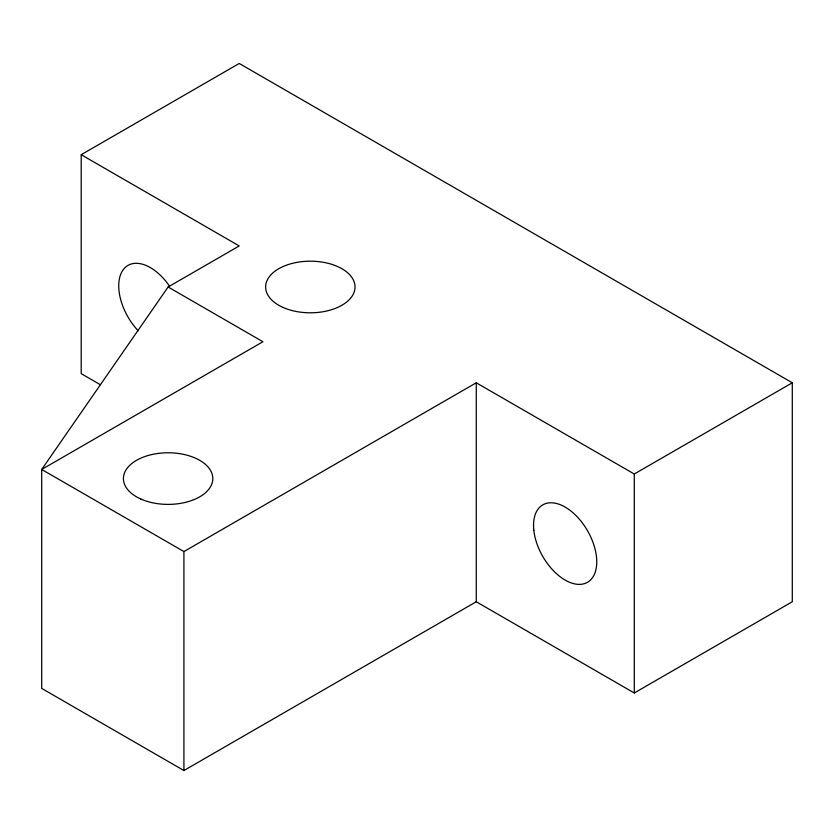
<?xml version="1.0" encoding="UTF-8"?>
<svg xmlns="http://www.w3.org/2000/svg" width="834" height="834" viewBox="0 0 834 834"><rect width="100%" height="100%" fill="white"/><g stroke="black" fill="none" stroke-linecap="round" stroke-linejoin="round"><path stroke-width="1.25" d="M81.2 154.707L239.222 245.936L168.114 286.99L41.7 469.459L41.7 688.415L183.918 770.533L476.256 601.752L634.278 692.981L792.3 601.752L792.3 382.785L239.222 63.467L81.2 154.707L81.2 373.663L100.257 384.662M168.114 286.99L262.929 341.731L41.7 469.459L183.918 551.566L476.256 382.785L634.278 474.014L792.3 382.785M634.278 474.014L634.278 692.981M476.256 382.785L476.256 601.752M183.918 551.566L183.918 770.533M138.246 330.837A44.692 25.802 60 0 1 122.973 270.049A44.692 25.802 60 0 1 169.583 286.26M533.812 530.257A44.692 25.802 60 0 0 584.384 583.644A44.692 25.802 60 0 0 577.243 516.851A44.692 25.802 60 0 0 533.812 530.257M283.122 307.465A44.692 25.802 0 0 0 354.648 290.357A44.692 25.802 0 0 0 293.234 263.148A44.692 25.802 0 0 0 283.122 307.465M140.904 499.055A44.692 25.802 0 0 0 212.43 481.948A44.692 25.802 0 0 0 151.017 454.738A44.692 25.802 0 0 0 140.904 499.055"/></g></svg>
